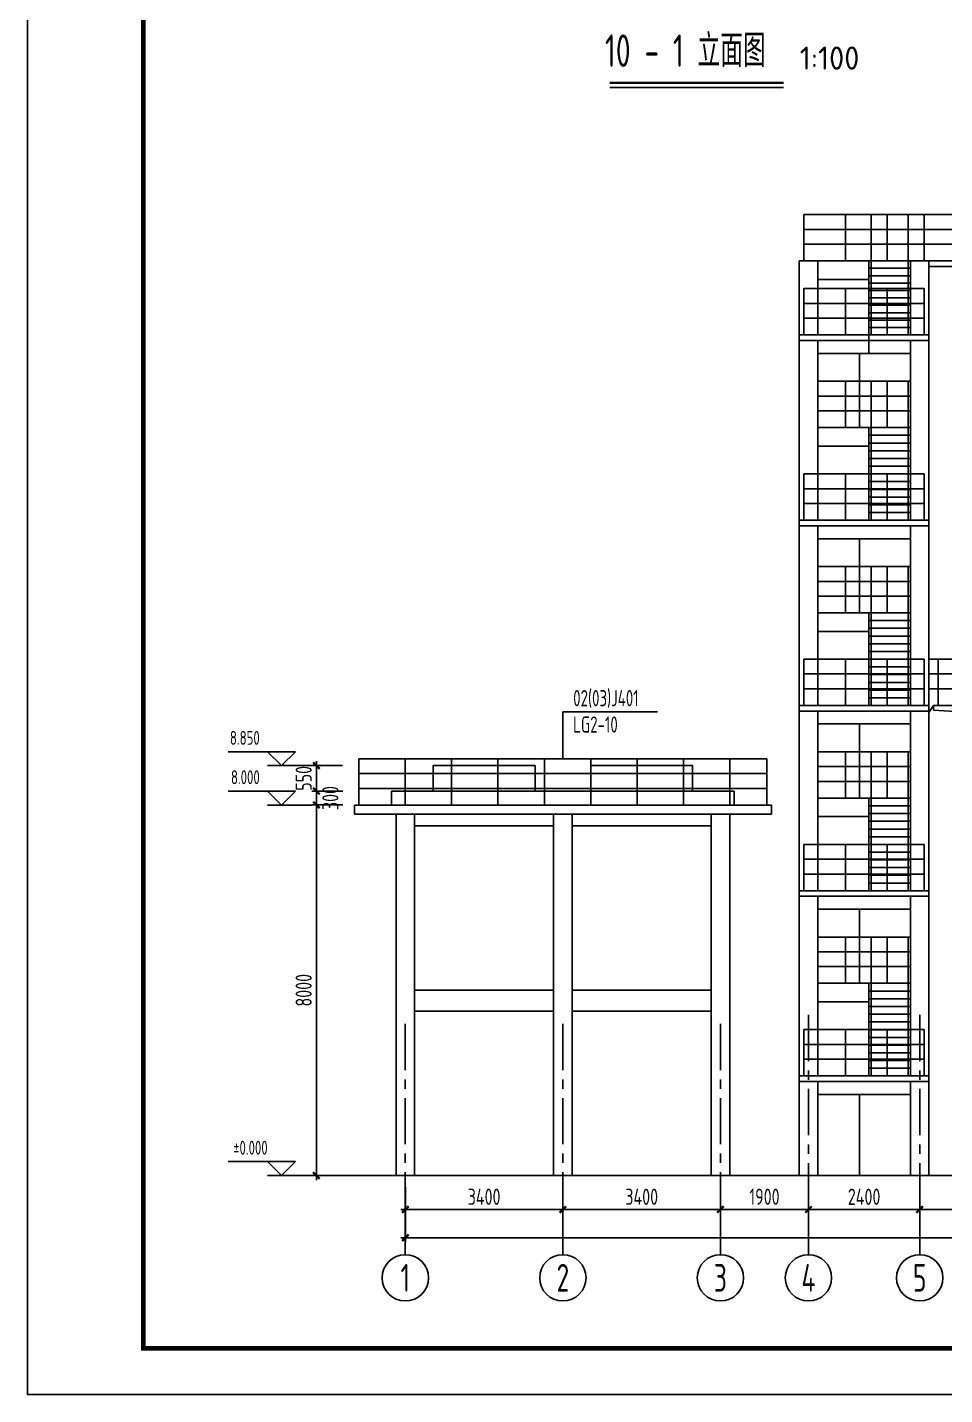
# Model space of a CAD drawing. Extents: x 665703 to 1047784, y -160603 to 92239.
# Drawn here: x 765037 to 784832, y -23307 to 6217 of the extents above; entities that cross this region are included whole.
import ezdxf
from ezdxf.enums import TextEntityAlignment as Align

# ---------------------------------------------------------------- set-up
doc = ezdxf.new("R2010")
doc.units = 0
doc.header["$LTSCALE"] = 800
doc.linetypes.add('CENTER', pattern=[2, 1.25, -0.25, 0.25, -0.25])
doc.layers.get('0').update_dxf_attribs({"linetype": 'CONTINUOUS'})
doc.layers.get('Defpoints').update_dxf_attribs({"linetype": 'CONTINUOUS'})
for name, color, linetype in [('AXIS', 4, 'CENTER'), ('DIM', 2, 'CONTINUOUS'), ('NUM', 7, 'CONTINUOUS'), ('TEXT', 7, 'CONTINUOUS'), ('THIN', 7, 'CONTINUOUS'), ('TK', 7, 'CONTINUOUS'), ('中粗', 3, 'CONTINUOUS'), ('粗线', 1, 'CONTINUOUS')]:
    doc.layers.add(name, color=color, linetype=linetype)
doc.styles.add('TSSD_Axis', font='tssdeng.shx', dxfattribs={"width": 0.7, "bigfont": 'tssdchn.shx'})
doc.styles.add('TSSD_Dimension', font='Tssdeng.shx', dxfattribs={"width": 0.75, "bigfont": 'hztxt.shx'})
doc.styles.add('TSSD_Label', font='Tssdeng.shx', dxfattribs={"width": 0.7, "bigfont": 'hztxt.shx'})
doc.styles.add('TSSD_Norm', font='Tssdeng.shx', dxfattribs={"bigfont": 'hztxt.shx'})
doc.dimstyles.new('TSSD_100_100', dxfattribs={"dimtxt": 350, "dimasz": 100, "dimexe": 100, "dimexo": 250, "dimgap": 100, "dimtad": 1, "dimdec": 0, "dimzin": 0, "dimdsep": 46, "dimtxsty": 'TSSD_Dimension', "dimblk": 'ARCHTICK', "dimcen": 0, "dimdle": 100, "dimclrt": 7, "dimadec": 0, "dimazin": 0, "dimtfac": 1, "dimtdec": 0, "dimtix": 1, "dimtmove": 2, "dimatfit": 3, "dimldrblk": 'ARCHTICK', "dimfxl": 0, "dimtolj": 1, "dimtzin": 0, "dimarcsym": 0})

# ---------------------------------------------------------------- blocks, each defined once
blk = doc.blocks.new('ts_axno')
at = {"color": 0, "linetype": 'ByBlock', "lineweight": -2}
blk.add_circle((0, 0), 0.5, dxfattribs=at)
at = {"color": 0, "linetype": 'ByBlock', "lineweight": -2, "style": 'TSSD_Axis', "width": 0.7}
blk.add_attdef('A', text='', height=0.6, dxfattribs=at).set_placement((0, 0), align=Align.MIDDLE_CENTER)
blk = doc.blocks.new('_ArchTick')
at = {"color": 0, "const_width": 0.5}
blk.add_lwpolyline([(-0.71, -0.71), (0.71, 0.71)], dxfattribs=at)
blk = doc.blocks.new('*D35')
at = {"layer": 'Defpoints', "color": 0, "transparency": 16777216}
for p in [(784294, -18575), (786594, -18575), (784294, -19309)]:
    blk.add_point(p, dxfattribs=at)
at = {"layer": 'DIM', "color": 0, "lineweight": -2, "transparency": 16777216}
for p, q in [((784294, -18825), (784294, -19409)), ((786594, -18825), (786594, -19409)), ((786694, -19309), (784194, -19309))]:
    blk.add_line(p, q, dxfattribs=at)
at = {"layer": 'DIM', "color": 0, "lineweight": -2, "transparency": 16777216, "xscale": 100, "yscale": 100, "zscale": 100, "rotation": 180}
blk.add_blockref('_ArchTick', (784294, -19309), dxfattribs=at)
at = {"layer": 'DIM', "color": 0, "lineweight": -2, "transparency": 16777216, "xscale": 100, "yscale": 100, "zscale": 100}
blk.add_blockref('_ArchTick', (786594, -19309), dxfattribs=at)
at = {"layer": 'DIM', "color": 7, "transparency": 16777216, "insert": (785444, -19034), "char_height": 350, "attachment_point": 5, "style": 'TSSD_Dimension'}
blk.add_mtext('\\A1;2300', dxfattribs=at)
blk = doc.blocks.new('*D36')
at = {"layer": 'Defpoints', "color": 0, "transparency": 16777216}
for p in [(781894, -18575), (784294, -18575), (781894, -19309)]:
    blk.add_point(p, dxfattribs=at)
at = {"layer": 'DIM', "color": 0, "lineweight": -2, "transparency": 16777216}
for p, q in [((781894, -18825), (781894, -19409)), ((784294, -18825), (784294, -19409)), ((784394, -19309), (781794, -19309))]:
    blk.add_line(p, q, dxfattribs=at)
at = {"layer": 'DIM', "color": 0, "lineweight": -2, "transparency": 16777216, "xscale": 100, "yscale": 100, "zscale": 100, "rotation": 180}
blk.add_blockref('_ArchTick', (781894, -19309), dxfattribs=at)
at = {"layer": 'DIM', "color": 0, "lineweight": -2, "transparency": 16777216, "xscale": 100, "yscale": 100, "zscale": 100}
blk.add_blockref('_ArchTick', (784294, -19309), dxfattribs=at)
at = {"layer": 'DIM', "color": 7, "transparency": 16777216, "insert": (783094, -19034), "char_height": 350, "attachment_point": 5, "style": 'TSSD_Dimension'}
blk.add_mtext('\\A1;2400', dxfattribs=at)
blk = doc.blocks.new('*D37')
at = {"layer": 'Defpoints', "color": 0, "transparency": 16777216}
for p in [(779994, -18575), (781894, -18575), (779994, -19309)]:
    blk.add_point(p, dxfattribs=at)
at = {"layer": 'DIM', "color": 0, "lineweight": -2, "transparency": 16777216}
for p, q in [((779994, -18825), (779994, -19409)), ((781894, -18825), (781894, -19409)), ((781994, -19309), (779894, -19309))]:
    blk.add_line(p, q, dxfattribs=at)
at = {"layer": 'DIM', "color": 0, "lineweight": -2, "transparency": 16777216, "xscale": 100, "yscale": 100, "zscale": 100, "rotation": 180}
blk.add_blockref('_ArchTick', (779994, -19309), dxfattribs=at)
at = {"layer": 'DIM', "color": 0, "lineweight": -2, "transparency": 16777216, "xscale": 100, "yscale": 100, "zscale": 100}
blk.add_blockref('_ArchTick', (781894, -19309), dxfattribs=at)
at = {"layer": 'DIM', "color": 7, "transparency": 16777216, "insert": (780944, -19034), "char_height": 350, "attachment_point": 5, "style": 'TSSD_Dimension'}
blk.add_mtext('\\A1;1900', dxfattribs=at)
blk = doc.blocks.new('*D38')
at = {"layer": 'Defpoints', "color": 0, "transparency": 16777216}
for p in [(776594, -18575), (779994, -18575), (776594, -19309)]:
    blk.add_point(p, dxfattribs=at)
at = {"layer": 'DIM', "color": 0, "lineweight": -2, "transparency": 16777216}
for p, q in [((776594, -18825), (776594, -19409)), ((779994, -18825), (779994, -19409)), ((780094, -19309), (776494, -19309))]:
    blk.add_line(p, q, dxfattribs=at)
at = {"layer": 'DIM', "color": 0, "lineweight": -2, "transparency": 16777216, "xscale": 100, "yscale": 100, "zscale": 100, "rotation": 180}
blk.add_blockref('_ArchTick', (776594, -19309), dxfattribs=at)
at = {"layer": 'DIM', "color": 0, "lineweight": -2, "transparency": 16777216, "xscale": 100, "yscale": 100, "zscale": 100}
blk.add_blockref('_ArchTick', (779994, -19309), dxfattribs=at)
at = {"layer": 'DIM', "color": 7, "transparency": 16777216, "insert": (778294, -19034), "char_height": 350, "attachment_point": 5, "style": 'TSSD_Dimension'}
blk.add_mtext('\\A1;3400', dxfattribs=at)
blk = doc.blocks.new('*D39')
at = {"layer": 'Defpoints', "color": 0, "transparency": 16777216}
for p in [(773194, -18575), (776594, -18575), (773194, -19309)]:
    blk.add_point(p, dxfattribs=at)
at = {"layer": 'DIM', "color": 0, "lineweight": -2, "transparency": 16777216}
for p, q in [((773194, -18825), (773194, -19409)), ((776594, -18825), (776594, -19409)), ((776694, -19309), (773094, -19309))]:
    blk.add_line(p, q, dxfattribs=at)
at = {"layer": 'DIM', "color": 0, "lineweight": -2, "transparency": 16777216, "xscale": 100, "yscale": 100, "zscale": 100, "rotation": 180}
blk.add_blockref('_ArchTick', (773194, -19309), dxfattribs=at)
at = {"layer": 'DIM', "color": 0, "lineweight": -2, "transparency": 16777216, "xscale": 100, "yscale": 100, "zscale": 100}
blk.add_blockref('_ArchTick', (776594, -19309), dxfattribs=at)
at = {"layer": 'DIM', "color": 7, "transparency": 16777216, "insert": (774894, -19034), "char_height": 350, "attachment_point": 5, "style": 'TSSD_Dimension'}
blk.add_mtext('\\A1;3400', dxfattribs=at)
blk = doc.blocks.new('*D40')
at = {"layer": 'Defpoints', "color": 0, "transparency": 16777216}
for p in [(773194, -18575), (813194, -18575), (813194, -19918)]:
    blk.add_point(p, dxfattribs=at)
at = {"layer": 'DIM', "color": 0, "lineweight": -2, "transparency": 16777216}
for p, q in [((773194, -18825), (773194, -20018)), ((813194, -18825), (813194, -20018)), ((773094, -19918), (813294, -19918))]:
    blk.add_line(p, q, dxfattribs=at)
at = {"layer": 'DIM', "color": 0, "lineweight": -2, "transparency": 16777216, "xscale": 100, "yscale": 100, "zscale": 100, "rotation": 180}
blk.add_blockref('_ArchTick', (773194, -19918), dxfattribs=at)
at = {"layer": 'DIM', "color": 0, "lineweight": -2, "transparency": 16777216, "xscale": 100, "yscale": 100, "zscale": 100}
blk.add_blockref('_ArchTick', (813194, -19918), dxfattribs=at)
at = {"layer": 'DIM', "color": 7, "transparency": 16777216, "insert": (793194, -19643), "char_height": 350, "attachment_point": 5, "style": 'TSSD_Dimension'}
blk.add_mtext('\\A1;40000', dxfattribs=at)
blk = doc.blocks.new('*D76')
at = {"layer": 'Defpoints', "color": 0, "transparency": 16777216}
for p in [(771275, -10575), (772094, -10575), (772094, -18575)]:
    blk.add_point(p, dxfattribs=at)
at = {"layer": 'DIM', "color": 0, "lineweight": -2, "transparency": 16777216}
for p, q in [((771844, -10575), (771175, -10575)), ((771275, -18675), (771275, -10475)), ((771844, -18575), (771175, -18575))]:
    blk.add_line(p, q, dxfattribs=at)
at = {"layer": 'DIM', "color": 0, "lineweight": -2, "transparency": 16777216, "xscale": 100, "yscale": 100, "zscale": 100}
for p, rotation in [((771275, -10575), 90), ((771275, -18575), 270)]:
    blk.add_blockref('_ArchTick', p, dxfattribs=dict(at, rotation=rotation))
at = {"layer": 'DIM', "color": 7, "transparency": 16777216, "insert": (771000, -14575), "char_height": 350, "attachment_point": 5, "rotation": 90, "style": 'TSSD_Dimension'}
blk.add_mtext('\\A1;8000', dxfattribs=at)
blk = doc.blocks.new('*D77')
at = {"layer": 'Defpoints', "color": 0, "transparency": 16777216}
for p in [(771275, -10275), (772094, -10275), (772094, -10575)]:
    blk.add_point(p, dxfattribs=at)
at = {"layer": 'DIM', "color": 0, "lineweight": -2, "transparency": 16777216}
for p, q in [((771844, -10275), (771175, -10275)), ((771275, -10675), (771275, -10175)), ((771844, -10575), (771175, -10575))]:
    blk.add_line(p, q, dxfattribs=at)
at = {"layer": 'DIM', "color": 0, "lineweight": -2, "transparency": 16777216, "xscale": 100, "yscale": 100, "zscale": 100}
for p, rotation in [((771275, -10275), 90), ((771275, -10575), 270)]:
    blk.add_blockref('_ArchTick', p, dxfattribs=dict(at, rotation=rotation))
at = {"layer": 'DIM', "color": 7, "transparency": 16777216, "insert": (771577, -10425), "char_height": 350, "attachment_point": 5, "rotation": 90, "style": 'TSSD_Dimension'}
blk.add_mtext('\\A1;300', dxfattribs=at)
blk = doc.blocks.new('*D78')
at = {"layer": 'Defpoints', "color": 0, "transparency": 16777216}
for p in [(771275, -9725), (772088, -9725), (772094, -10275)]:
    blk.add_point(p, dxfattribs=at)
at = {"layer": 'DIM', "color": 0, "lineweight": -2, "transparency": 16777216}
for p, q in [((771838, -9725), (771175, -9725)), ((771275, -9725), (771275, -9625)), ((771275, -10275), (771275, -9725)), ((771844, -10275), (771175, -10275)), ((771275, -10275), (771275, -10375))]:
    blk.add_line(p, q, dxfattribs=at)
at = {"layer": 'DIM', "color": 0, "lineweight": -2, "transparency": 16777216, "xscale": 100, "yscale": 100, "zscale": 100}
for p, rotation in [((771275, -9725), 270), ((771275, -10275), 90)]:
    blk.add_blockref('_ArchTick', p, dxfattribs=dict(at, rotation=rotation))
at = {"layer": 'DIM', "color": 7, "transparency": 16777216, "insert": (771000, -10000), "char_height": 350, "attachment_point": 5, "rotation": 90, "style": 'TSSD_Dimension'}
blk.add_mtext('\\A1;550', dxfattribs=at)

msp = doc.modelspace()

# ---------------------------------------------------------------- linework, layer by layer
at = {"layer": 'AXIS'}
for p, q in [((773193.5, -15301.8), (773193.5, -18575.5)), ((776593.5, -15301.8), (776593.5, -18575.5)), ((779993.5, -15301.8), (779993.5, -18575.5)), ((781893.5, -15106.5), (781893.5, -18575.5)), ((784293.5, -15106.5), (784293.5, -18575.5))]:
    msp.add_line(p, q, dxfattribs=at)
at = {"layer": 'NUM'}
for p, q in [((773193.5, -18575.5), (773193.5, -20284.9)), ((776593.5, -18575.5), (776593.5, -20284.9)), ((779993.5, -18575.5), (779993.5, -20284.9)), ((781893.5, -18575.5), (781893.5, -20284.9)), ((784293.5, -18575.5), (784293.5, -20284.9))]:
    msp.add_line(p, q, dxfattribs=at)
msp.add_lwpolyline([(777606, 5018.4, 50, 50, 0), (781355.8, 5018.4, 50, 50, 0)], format="xyseb", dxfattribs=at)
msp.add_lwpolyline([(777606, 4918.4), (781355.8, 4918.4)], dxfattribs=at)
at = {"layer": 'TEXT'}
for p, q in [((776593.5, -9588.5), (776593.5, -8559.7)), ((776593.5, -8559.7), (778638.4, -8559.7))]:
    msp.add_line(p, q, dxfattribs=at)
at = {"layer": 'THIN'}
for p, q in [((770222.9, -9425.5), (769374.1, -9425.5)), ((770522.9, -9725.5), (770222.9, -9425.5)), ((770822.9, -9425.5), (770222.9, -9425.5)), ((770522.9, -9725.5), (770822.9, -9425.5)), ((771175.4, -9725.5), (770222.9, -9725.5)), ((770522.9, -9725.5), (770522.9, -9725.5)), ((770222.9, -10275.5), (769374.1, -10275.5)), ((770522.9, -10575.5), (770222.9, -10275.5)), ((770822.9, -10275.5), (770222.9, -10275.5)), ((770522.9, -10575.5), (770822.9, -10275.5)), ((771175.4, -10575.5), (770222.9, -10575.5)), ((770522.9, -10575.5), (770522.9, -10575.5)), ((770222.9, -18275.5), (769374.1, -18275.5)), ((770522.9, -18575.5), (770222.9, -18275.5)), ((770822.9, -18275.5), (770222.9, -18275.5)), ((770522.9, -18575.5), (770822.9, -18275.5)), ((771175.4, -18575.5), (770222.9, -18575.5)), ((770472.9, -18575.5), (770472.9, -18575.5))]:
    msp.add_line(p, q, dxfattribs=at)
at = {"layer": 'TK', "color": 2}
msp.add_lwpolyline([(849137.2, 36092.7), (765037.2, 36092.7), (765037.2, -23307.3), (849137.2, -23307.3)], close=True, dxfattribs=at)
at = {"layer": 'TK', "color": 2, "const_width": 100}
msp.add_lwpolyline([(767537.2, 35092.7), (848137.2, 35092.7), (848137.2, -22307.3), (767537.2, -22307.3)], close=True, dxfattribs=at)
at = {"layer": '中粗'}
for p, q in [((781693.5, -18575.5), (781693.5, 1174.5)), ((782093.5, 1174.5), (781693.5, 1174.5)), ((784493.5, 1174.5), (781693.5, 1174.5)), ((782093.5, -425.5), (782093.5, 1174.5)), ((783193.5, -825.5), (783193.5, 1174.5)), ((784093.5, 1014.5), (783193.5, 1014.5)), ((784493.5, 1174.5), (784093.5, 1174.5)), ((784097.9, -425.5), (784097.9, 1174.5)), ((784493.5, 1174.5), (786143.5, 1174.5)), ((784493.5, -18575.5), (784493.5, 1174.5)), ((784493.5, 1054.5), (786143.5, 1054.5)), ((783193.5, 774.5), (782093.5, 774.5)), ((784093.5, 854.5), (783193.5, 854.5)), ((784093.5, 694.5), (783193.5, 694.5)), ((784093.5, 534.5), (783193.5, 534.5)), ((784093.5, 374.5), (783193.5, 374.5)), ((784093.5, 214.5), (783193.5, 214.5)), ((784093.5, 54.5), (783193.5, 54.5)), ((784093.5, -105.5), (783193.5, -105.5)), ((784093.5, -265.5), (783193.5, -265.5)), ((784493.5, -425.5), (781693.5, -425.5)), ((784493.5, -545.5), (781693.5, -545.5)), ((782093.5, -4425.5), (782093.5, -545.5)), ((784093.5, -4425.5), (784093.5, -545.5)), ((784093.5, -825.5), (782093.5, -825.5)), ((782993.5, -2425.5), (782993.5, -825.5)), ((784093.5, -2425.5), (782093.5, -2425.5)), ((783193.5, -4425.5), (783193.5, -2425.5)), ((784093.5, -2592.5), (783193.5, -2592.5)), ((783193.5, -2825.5), (782093.5, -2825.5)), ((784093.5, -2759.5), (783193.5, -2759.5)), ((784093.5, -2926.5), (783193.5, -2926.5)), ((784093.5, -3093.5), (783193.5, -3093.5)), ((784093.5, -3260.5), (783193.5, -3260.5)), ((784093.5, -3427.5), (783193.5, -3427.5)), ((784093.5, -3592.5), (783193.5, -3592.5)), ((784093.5, -3759.5), (783193.5, -3759.5)), ((784093.5, -3926.5), (783193.5, -3926.5)), ((784093.5, -4093.5), (783193.5, -4093.5)), ((784493.5, -4425.5), (781693.5, -4425.5)), ((784093.5, -4260.5), (783193.5, -4260.5)), ((784493.5, -4545.5), (781693.5, -4545.5)), ((782093.5, -8425.5), (782093.5, -4545.5)), ((784093.5, -8425.5), (784093.5, -4545.5)), ((784093.5, -4825.5), (782093.5, -4825.5)), ((782993.5, -6425.5), (782993.5, -4825.5)), ((784093.5, -6425.5), (782093.5, -6425.5)), ((783193.5, -8425.5), (783193.5, -6425.5)), ((784093.5, -6592.5), (783193.5, -6592.5)), ((784093.5, -6759.5), (783193.5, -6759.5)), ((783193.5, -6825.5), (782093.5, -6825.5)), ((784093.5, -6926.5), (783193.5, -6926.5)), ((784093.5, -7093.5), (783193.5, -7093.5)), ((784093.5, -7260.5), (783193.5, -7260.5)), ((784093.5, -7427.5), (783193.5, -7427.5)), ((784093.5, -7592.5), (783193.5, -7592.5)), ((784093.5, -7759.5), (783193.5, -7759.5)), ((784093.5, -7926.5), (783193.5, -7926.5)), ((784093.5, -8093.5), (783193.5, -8093.5)), ((784093.5, -8260.5), (783193.5, -8260.5)), ((784493.5, -8425.5), (781693.5, -8425.5)), ((784493.5, -8545.5), (781693.5, -8545.5)), ((782093.5, -12425.5), (782093.5, -8545.5)), ((784093.5, -12425.5), (784093.5, -8545.5)), ((786593.5, -8425.5), (784593.5, -8425.5)), ((784593.5, -8425.5), (784593.5, -8525.5)), ((784593.5, -8425.5), (784593.5, -8525.5)), ((784593.5, -8525.5), (785393.5, -8575.5)), ((784093.5, -8825.5), (782093.5, -8825.5)), ((782993.5, -10425.5), (782993.5, -8825.5)), ((772893.5, -10275.5), (772893.5, -10575.5)), ((780293.5, -10275.5), (772893.5, -10275.5)), ((780293.5, -10275.5), (780293.5, -10575.5)), ((781093.5, -10575.5), (772093.5, -10575.5)), ((772093.5, -10575.5), (772093.5, -10775.5)), ((781093.5, -10575.5), (781093.5, -10775.5)), ((784093.5, -10425.5), (782093.5, -10425.5)), ((783193.5, -12425.5), (783193.5, -10425.5)), ((784093.5, -10592.5), (783193.5, -10592.5)), ((772093.5, -10775.5), (781093.5, -10775.5)), ((772993.5, -18575.5), (772993.5, -10775.5)), ((773393.5, -18575.5), (773393.5, -10775.5)), ((776393.5, -18575.5), (776393.5, -10775.5)), ((776793.5, -18575.5), (776793.5, -10775.5)), ((779793.5, -18575.5), (779793.5, -10775.5)), ((780193.5, -18575.5), (780193.5, -10775.5)), ((783193.5, -10825.5), (782093.5, -10825.5)), ((784093.5, -10759.5), (783193.5, -10759.5)), ((776393.5, -11025.5), (773393.5, -11025.5)), ((779793.5, -11025.5), (776793.5, -11025.5)), ((784093.5, -10926.5), (783193.5, -10926.5)), ((784093.5, -11093.5), (783193.5, -11093.5)), ((784093.5, -11260.5), (783193.5, -11260.5)), ((784093.5, -11427.5), (783193.5, -11427.5)), ((784093.5, -11592.5), (783193.5, -11592.5)), ((784093.5, -11759.5), (783193.5, -11759.5)), ((784093.5, -11926.5), (783193.5, -11926.5)), ((784093.5, -12093.5), (783193.5, -12093.5)), ((784093.5, -12260.5), (783193.5, -12260.5)), ((784493.5, -12425.5), (781693.5, -12425.5)), ((784493.5, -12545.5), (781693.5, -12545.5)), ((782093.5, -16425.5), (782093.5, -12545.5)), ((784093.5, -16425.5), (784093.5, -12545.5)), ((784093.5, -12825.5), (782093.5, -12825.5)), ((782993.5, -14425.5), (782993.5, -12825.5)), ((784093.5, -14425.5), (782093.5, -14425.5)), ((783193.5, -16425.5), (783193.5, -14425.5)), ((776393.5, -14575.5), (773393.5, -14575.5)), ((779793.5, -14575.5), (776793.5, -14575.5)), ((784093.5, -14592.5), (783193.5, -14592.5)), ((784093.5, -14759.5), (783193.5, -14759.5)), ((776393.5, -15025.5), (773393.5, -15025.5)), ((779793.5, -15025.5), (776793.5, -15025.5)), ((783193.5, -14825.5), (782093.5, -14825.5)), ((784093.5, -14926.5), (783193.5, -14926.5)), ((784093.5, -15093.5), (783193.5, -15093.5)), ((784093.5, -15260.5), (783193.5, -15260.5)), ((784093.5, -15427.5), (783193.5, -15427.5)), ((784093.5, -15592.5), (783193.5, -15592.5)), ((784093.5, -15759.5), (783193.5, -15759.5)), ((784093.5, -15926.5), (783193.5, -15926.5)), ((784093.5, -16093.5), (783193.5, -16093.5)), ((784493.5, -16425.5), (781693.5, -16425.5)), ((784093.5, -16260.5), (783193.5, -16260.5)), ((784493.5, -16545.5), (781693.5, -16545.5)), ((782093.5, -18575.5), (782093.5, -16545.5)), ((784093.5, -16825.5), (782093.5, -16825.5)), ((782993.5, -18575.5), (782993.5, -16825.5)), ((784093.5, -18575.5), (784093.5, -16545.5)), ((816827, -18575.5), (770969.4, -18575.5))]:
    msp.add_line(p, q, dxfattribs=at)
for points in [[(773793.5, -10275.5), (775993.5, -10275.5), (775993.5, -9725.5), (773793.5, -9725.5)], [(779393.5, -10275.5), (777193.5, -10275.5), (777193.5, -9725.5), (779393.5, -9725.5)]]:
    msp.add_lwpolyline(points, close=True, dxfattribs=at)
at = {"layer": '粗线'}
for p, q in [((781793.5, 1174.5), (781793.5, 2174.5)), ((781793.5, 2174.5), (813543.5, 2174.5)), ((782693.5, 1174.5), (782693.5, 2174.5)), ((783243.5, -425.5), (783243.5, 2174.5)), ((783593.5, 1174.5), (783593.5, 2174.5)), ((784043.5, -425.5), (784043.5, 2174.5)), ((784393.5, 1174.5), (784393.5, 2174.5)), ((781793.5, 1854.5), (813543.5, 1854.5)), ((781793.5, 1534.5), (813543.5, 1534.5)), ((781793.5, -425.5), (781793.5, 574.5)), ((781793.5, 574.5), (784393.5, 574.5)), ((782693.5, -425.5), (782693.5, 574.5)), ((783593.5, -425.5), (783593.5, 574.5)), ((784393.5, -425.5), (784393.5, 574.5)), ((781793.5, 254.5), (784393.5, 254.5)), ((781793.5, -65.5), (784393.5, -65.5)), ((782093.5, -1425.5), (784093.5, -1425.5)), ((782693.5, -2425.5), (782693.5, -1425.5)), ((783243.5, -4425.5), (783243.5, -1425.5)), ((783593.5, -2425.5), (783593.5, -1425.5)), ((784043.5, -4425.5), (784043.5, -1425.5)), ((782093.5, -1745.5), (784093.5, -1745.5)), ((782093.5, -2065.5), (784093.5, -2065.5)), ((781793.5, -4425.5), (781793.5, -3425.5)), ((781793.5, -3425.5), (784393.5, -3425.5)), ((781793.5, -4425.5), (781793.5, -3425.5)), ((781793.5, -3425.5), (784393.5, -3425.5)), ((782693.5, -4425.5), (782693.5, -3425.5)), ((782693.5, -4425.5), (782693.5, -3425.5)), ((783593.5, -4425.5), (783593.5, -3425.5)), ((783593.5, -4425.5), (783593.5, -3425.5)), ((784393.5, -4425.5), (784393.5, -3425.5)), ((784393.5, -4425.5), (784393.5, -3425.5)), ((781793.5, -3745.5), (784393.5, -3745.5)), ((781793.5, -3745.5), (784393.5, -3745.5)), ((781793.5, -4065.5), (784393.5, -4065.5)), ((781793.5, -4065.5), (784393.5, -4065.5)), ((782093.5, -5425.5), (784093.5, -5425.5)), ((782693.5, -6425.5), (782693.5, -5425.5)), ((783243.5, -8425.5), (783243.5, -5425.5)), ((783593.5, -6425.5), (783593.5, -5425.5)), ((784043.5, -8425.5), (784043.5, -5425.5)), ((782093.5, -5745.5), (784093.5, -5745.5)), ((782093.5, -6065.5), (784093.5, -6065.5)), ((781793.5, -8425.5), (781793.5, -7425.5)), ((781793.5, -7425.5), (784393.5, -7425.5)), ((781793.5, -8425.5), (781793.5, -7425.5)), ((781793.5, -7425.5), (784393.5, -7425.5)), ((782693.5, -8425.5), (782693.5, -7425.5)), ((782693.5, -8425.5), (782693.5, -7425.5)), ((783593.5, -8425.5), (783593.5, -7425.5)), ((783593.5, -8425.5), (783593.5, -7425.5)), ((784393.5, -8425.5), (784393.5, -7425.5)), ((784393.5, -8425.5), (784393.5, -7425.5)), ((784493.5, -7425.5), (815093.5, -7425.5)), ((784693.5, -8425.5), (784693.5, -7425.5)), ((781793.5, -7745.5), (784393.5, -7745.5)), ((781793.5, -7745.5), (784393.5, -7745.5)), ((784493.5, -7745.5), (815093.5, -7745.5)), ((781793.5, -8065.5), (784393.5, -8065.5)), ((781793.5, -8065.5), (784393.5, -8065.5)), ((784493.5, -8065.5), (815093.5, -8065.5)), ((784593.5, -8425.5), (784493.5, -8575.5)), ((784593.5, -8425.5), (784493.5, -8575.5)), ((782093.5, -9425.5), (784093.5, -9425.5)), ((782693.5, -10425.5), (782693.5, -9425.5)), ((783243.5, -12425.5), (783243.5, -9425.5)), ((783593.5, -10425.5), (783593.5, -9425.5)), ((784043.5, -12425.5), (784043.5, -9425.5)), ((772193.5, -10575.5), (772193.5, -9575.5)), ((772193.5, -9575.5), (780993.5, -9575.5)), ((773193.5, -10575.5), (773193.5, -9575.5)), ((774193.5, -10575.5), (774193.5, -9575.5)), ((775193.5, -10575.5), (775193.5, -9575.5)), ((776193.5, -10575.5), (776193.5, -9575.5)), ((777193.5, -10575.5), (777193.5, -9575.5)), ((778193.5, -10575.5), (778193.5, -9575.5)), ((779193.5, -10575.5), (779193.5, -9575.5)), ((780193.5, -10575.5), (780193.5, -9575.5)), ((780993.5, -10575.5), (780993.5, -9575.5)), ((772193.5, -9895.5), (780993.5, -9895.5)), ((782093.5, -9745.5), (784093.5, -9745.5)), ((772193.5, -10215.5), (780993.5, -10215.5)), ((782093.5, -10065.5), (784093.5, -10065.5)), ((781793.5, -12425.5), (781793.5, -11425.5)), ((781793.5, -11425.5), (784393.5, -11425.5)), ((781793.5, -12425.5), (781793.5, -11425.5)), ((781793.5, -11425.5), (784393.5, -11425.5)), ((782693.5, -12425.5), (782693.5, -11425.5)), ((782693.5, -12425.5), (782693.5, -11425.5)), ((783593.5, -12425.5), (783593.5, -11425.5)), ((783593.5, -12425.5), (783593.5, -11425.5)), ((784393.5, -12425.5), (784393.5, -11425.5)), ((784393.5, -12425.5), (784393.5, -11425.5)), ((781793.5, -11745.5), (784393.5, -11745.5)), ((781793.5, -11745.5), (784393.5, -11745.5)), ((781793.5, -12065.5), (784393.5, -12065.5)), ((781793.5, -12065.5), (784393.5, -12065.5)), ((782093.5, -13425.5), (784093.5, -13425.5)), ((782693.5, -14425.5), (782693.5, -13425.5)), ((783243.5, -16425.5), (783243.5, -13425.5)), ((783593.5, -14425.5), (783593.5, -13425.5)), ((784043.5, -16425.5), (784043.5, -13425.5)), ((782093.5, -13745.5), (784093.5, -13745.5)), ((782093.5, -14065.5), (784093.5, -14065.5)), ((781793.5, -16425.5), (781793.5, -15425.5)), ((781793.5, -15425.5), (784393.5, -15425.5)), ((782693.5, -16425.5), (782693.5, -15425.5)), ((783593.5, -16425.5), (783593.5, -15425.5)), ((784393.5, -16425.5), (784393.5, -15425.5)), ((781793.5, -15745.5), (784393.5, -15745.5)), ((781793.5, -16065.5), (784393.5, -16065.5))]:
    msp.add_line(p, q, dxfattribs=at)

# ---------------------------------------------------------------- block references
at = {"layer": 'NUM'}
ref = msp.add_blockref('ts_axno', (773193.5, -20784.9), dxfattribs=dict(at, xscale=-1000, yscale=1000, zscale=1000, rotation=180))
ref.add_attrib('1', '1', dxfattribs={"height": 600, "style": 'TSSD_Axis', "width": 0.7}).set_placement((773193.5, -20784.9), align=Align.MIDDLE_CENTER)
ref = msp.add_blockref('ts_axno', (776593.5, -20784.9), dxfattribs=dict(at, xscale=-1000, yscale=1000, zscale=1000, rotation=180))
ref.add_attrib('2', '2', dxfattribs={"height": 600, "style": 'TSSD_Axis', "width": 0.7}).set_placement((776593.5, -20784.9), align=Align.MIDDLE_CENTER)
ref = msp.add_blockref('ts_axno', (779993.5, -20784.9), dxfattribs=dict(at, xscale=-1000, yscale=1000, zscale=1000, rotation=180))
ref.add_attrib('3', '3', dxfattribs={"height": 600, "style": 'TSSD_Axis', "width": 0.7}).set_placement((779993.5, -20784.9), align=Align.MIDDLE_CENTER)
ref = msp.add_blockref('ts_axno', (781893.5, -20784.9), dxfattribs=dict(at, xscale=-1000, yscale=1000, zscale=1000, rotation=180))
ref.add_attrib('4', '4', dxfattribs={"height": 600, "style": 'TSSD_Axis', "width": 0.7}).set_placement((781893.5, -20784.9), align=Align.MIDDLE_CENTER)
ref = msp.add_blockref('ts_axno', (784293.5, -20784.9), dxfattribs=dict(at, xscale=-1000, yscale=1000, zscale=1000, rotation=180))
ref.add_attrib('5', '5', dxfattribs={"height": 600, "style": 'TSSD_Axis', "width": 0.7}).set_placement((784293.5, -20784.9), align=Align.MIDDLE_CENTER)

# ---------------------------------------------------------------- texts
at = {"layer": 'NUM', "style": 'TSSD_Norm', "width": 0.7}
msp.add_text('10 - 1 立面图', height=700, dxfattribs=at).set_placement((777502, 5152.9), align=Align.BOTTOM_LEFT)
at = {"layer": 'NUM', "style": 'TSSD_Norm'}
msp.add_text('1:100', height=500, dxfattribs=at).set_placement((781705.8, 5152.9), align=Align.BOTTOM_LEFT)
at = {"layer": 'TEXT', "style": 'TSSD_Norm', "width": 0.7}
for s, p in [('02(03)J401', (776816, -8443)), ('LG2-10', (776816, -9012.7))]:
    msp.add_text(s, height=350, dxfattribs=at).set_placement(p)
at = {"layer": 'THIN', "style": 'TSSD_Label', "width": 0.7}
for s, p in [('8.850', (770052.5, -9365.5)), ('8.000', (770052.5, -10215.5)), ('±0.000', (770222.9, -18215.5))]:
    msp.add_text(s, height=300, dxfattribs=at).set_placement(p, align=Align.BOTTOM_RIGHT)

# ---------------------------------------------------------------- dimensions: what is measured, and where the dimension line sits
at = {"layer": 'DIM'}
for base, p1, p2, picture, middle in [((771275.4, -9725.5), (772093.6, -10275.5), (772087.7, -9725.5), '*D78', (771000.4, -10000.5)), ((771275.4, -10575.5), (772093.5, -18575.5), (772093.5, -10575.5), '*D76', (771000.4, -14575.5))]:
    dim = msp.add_linear_dim(base=base, p1=p1, p2=p2, angle=90, dimstyle='TSSD_100_100', dxfattribs=at)
    dim.commit()
    dim.dimension.update_dxf_attribs({"geometry": picture, "text_midpoint": middle})
dim = msp.add_linear_dim(base=(771275.4, -10275.5), p1=(772093.5, -10575.5), p2=(772093.6, -10275.5), angle=90, dimstyle='TSSD_100_100', dxfattribs=at)
dim.commit()
dim.dimension.update_dxf_attribs({"geometry": '*D77', "text_midpoint": (771576.6, -10425.5), "dimtype": 160})
for base, p1, p2, picture, middle in [((773193.5, -19308.8), (776593.5, -18575.5), (773193.5, -18575.5), '*D39', (774893.5, -19033.8)), ((813193.5, -19918.4), (773193.5, -18575.5), (813193.5, -18575.5), '*D40', (793193.5, -19643.4)), ((776593.5, -19308.8), (779993.5, -18575.5), (776593.5, -18575.5), '*D38', (778293.5, -19033.8)), ((779993.5, -19308.8), (781893.5, -18575.5), (779993.5, -18575.5), '*D37', (780943.5, -19033.8)), ((781893.5, -19308.8), (784293.5, -18575.5), (781893.5, -18575.5), '*D36', (783093.5, -19033.8)), ((784293.5, -19308.8), (786593.5, -18575.5), (784293.5, -18575.5), '*D35', (785443.5, -19033.8))]:
    dim = msp.add_linear_dim(base=base, p1=p1, p2=p2, dimstyle='TSSD_100_100', dxfattribs=at)
    dim.commit()
    dim.dimension.update_dxf_attribs({"geometry": picture, "text_midpoint": middle})

doc.saveas('drawing.dxf')
